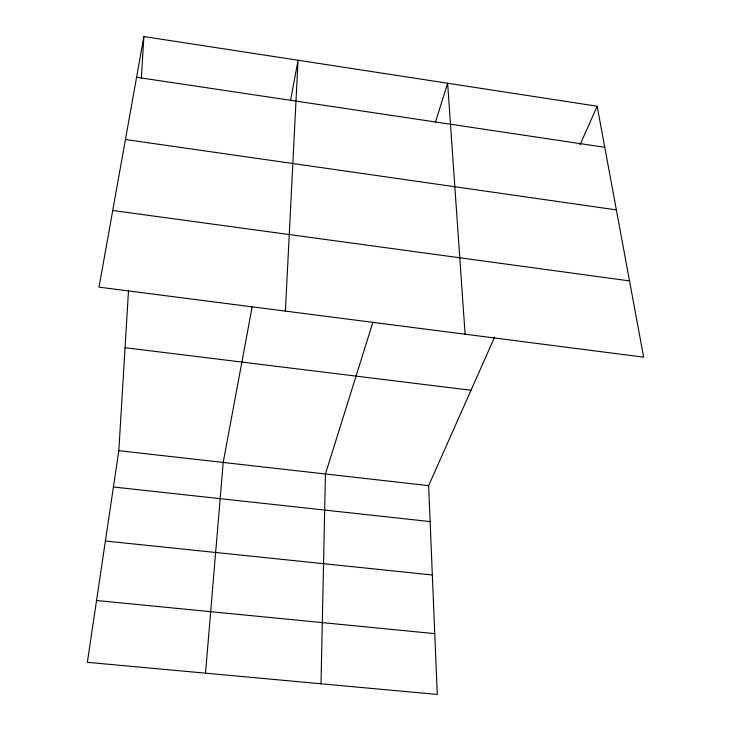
<?xml version="1.0" encoding="UTF-8"?>
<svg xmlns="http://www.w3.org/2000/svg" width="731" height="731" viewBox="0 0 731 731"><rect width="100%" height="100%" fill="white"/><g stroke="black" fill="none" stroke-linecap="round" stroke-linejoin="round"><path stroke-width="1.1" d="M321 683.777L325.441 473.99L372.819 322.472M285.392 311.104L298.047 60.253L290.609 100.229M494.649 337.037L428.649 485.631L437.266 694.45L87.345 662.323L118.824 450.68L128.482 291.057M141.33 78.509L143.87 36.55L597.163 106.223L643.655 357.167L99.014 287.146L143.87 36.55M205.521 673.169L223.193 462.458L252.113 307.075M435.384 122.415L447.637 83.243L465.099 334.213M580.076 144.692L597.163 106.223M96.547 600.507L434.753 633.631M105.392 541.031L432.332 574.977M113.424 487.001L430.13 521.587M118.824 450.68L428.649 485.631M125.056 347.709L471.011 390.253M112.729 210.501L629.528 280.905M125.44 139.52L616.37 209.898M136.578 77.258L604.775 147.306"/></g></svg>
